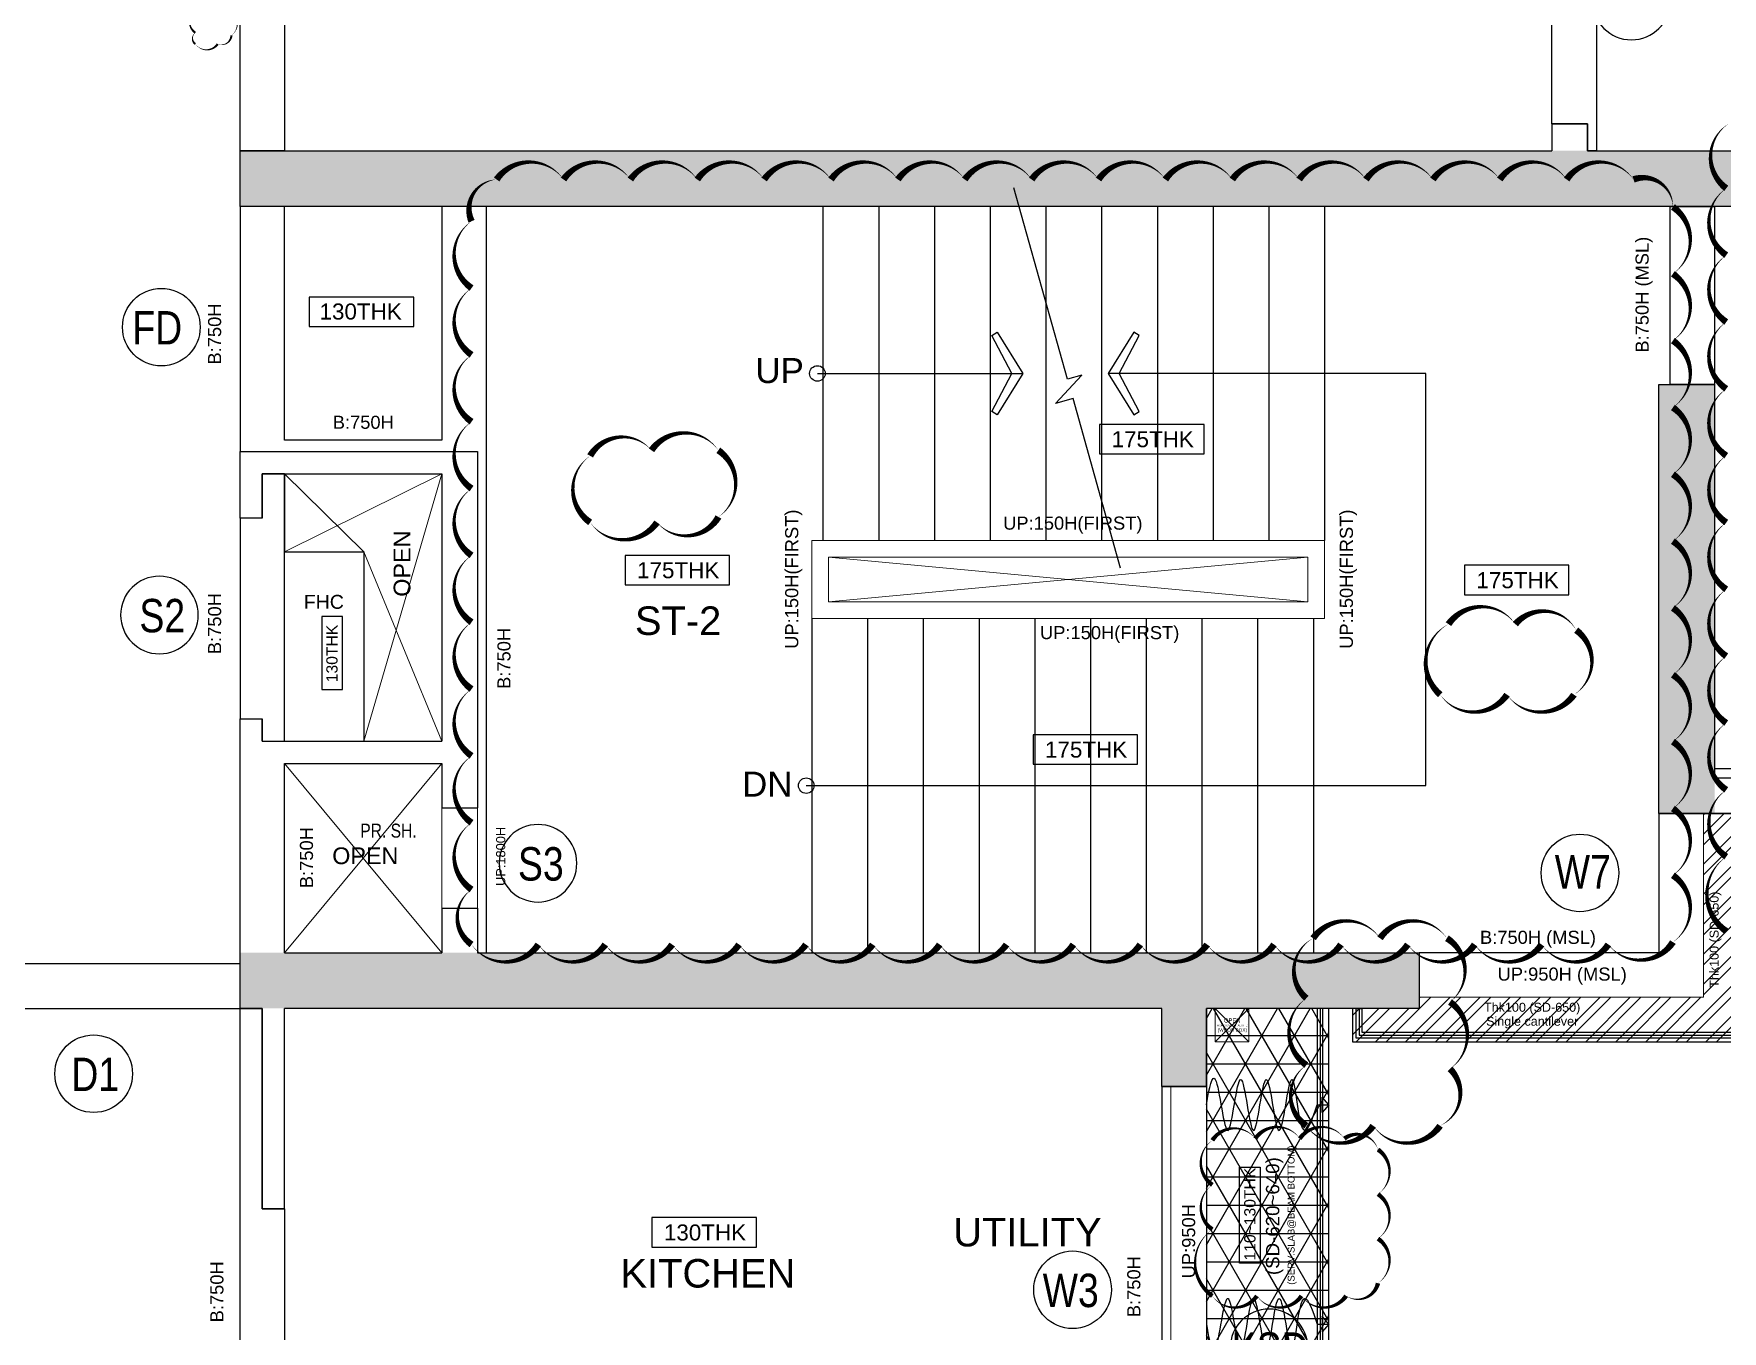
# Model space of a CAD drawing. Header units: millimetres. Extents: x 1124992 to 1258557, y -5767803 to -5695799.
# Drawn here: x 1236621 to 1244196, y -5758958 to -5753134 of the extents above; entities that cross this region are included whole.
import ezdxf
from ezdxf.enums import TextEntityAlignment as Align

# ---------------------------------------------------------------- set-up
doc = ezdxf.new("R2010")
doc.units = ezdxf.units.MM
doc.header["$LTSCALE"] = 1000
doc.header["$MEASUREMENT"] = 0
for name, pattern in [('DASHED', [19.05, 12.7, -6.35]), ('HIDDEN', [0.375, 0.25, -0.125]), ('HIDDENX2', [19.05, 12.7, -6.35])]:
    doc.linetypes.add(name, pattern=pattern)
for name, color, linetype in [('108_SLAB LINE', 6, 'Continuous'), ('2-CHANGE 190906', 6, 'Continuous'), ('2-CHANGE 191024-khan', 4, 'Continuous'), ('202_WALL', 7, 'Continuous'), ('203_BEAM', 6, 'DASHED'), ('205_BALCONY', 4, 'Continuous'), ('206_OPEN', 5, 'Continuous'), ('210-DRIP MOULD', 5, 'HIDDEN'), ('210_ROOM NAME', 2, 'Continuous'), ('210_SLAB THK', 2, 'Continuous'), ('216_SLAB DN -620', 181, 'Continuous'), ('216_SLAB DN -650', 211, 'Continuous'), ('216_SLAB SLOPE', 40, 'Continuous'), ('219_계단선분', 2, 'Continuous'), ('221_BEAM문자', 6, 'Continuous'), ('223_발코니문자', 4, 'Continuous'), ('260_Window door symbol', 125, 'Continuous'), ('T8 - TYPICAL FLOOR CORE$0$a-window-no', 125, 'Continuous'), ('T8(T9 IS SIMILAR) - DIMENSION & TEXTING$0$a-window-no', 125, 'Continuous'), ('T8_TYPICAL COLUMNS$0$A-SHEAR WALL THICKENING', 3, 'Continuous')]:
    doc.layers.add(name, color=color, linetype=linetype)
doc.layers.add('T8_REFUGE COLUMNS$0$COL-HATCH', color=7, linetype='Continuous', lineweight=25, true_color=0xa3a3a3)
doc.styles.add('arial', font='sanss___.ttf')
doc.styles.add('T8 - TYPICAL FLOOR CORE$0$LODHA STANDERD', font='sanss___.ttf')
doc.styles.add('T8(T9 IS SIMILAR) - DIMENSION & TEXTING$0$LODHA STANDERD', font='sanss___.ttf')

# ---------------------------------------------------------------- blocks, each defined once
blk = doc.blocks.new('T8 - TYPICAL FLOOR CORE$0$WINDOW TAG')
at = {"layer": 'T8 - TYPICAL FLOOR CORE$0$a-window-no'}
blk.add_circle((0, 0), 174.1, dxfattribs=at)
at = {"layer": 'T8 - TYPICAL FLOOR CORE$0$a-window-no', "style": 'T8 - TYPICAL FLOOR CORE$0$LODHA STANDERD'}
blk.add_attdef('WINDOW', text='', height=150, dxfattribs=at).set_placement((11.3, 2.8), align=Align.MIDDLE_CENTER)
blk = doc.blocks.new('T8(T9 IS SIMILAR) - DIMENSION & TEXTING$0$WINDOW TAG')
at = {"layer": 'T8(T9 IS SIMILAR) - DIMENSION & TEXTING$0$a-window-no'}
blk.add_circle((0, 0), 174.1, dxfattribs=at)
at = {"layer": 'T8(T9 IS SIMILAR) - DIMENSION & TEXTING$0$a-window-no', "style": 'T8(T9 IS SIMILAR) - DIMENSION & TEXTING$0$LODHA STANDERD'}
blk.add_attdef('WINDOW', text='', height=150, dxfattribs=at).set_placement((11.3, 2.8), align=Align.MIDDLE_CENTER)
blk = doc.blocks.new('A$C0C2415B0')
at = {"layer": '216_SLAB SLOPE', "color": 6}
for p, q in [((60.2, 0), (42.1, 16.4)), ((42.1, 16.4), (78.3, 16.4)), ((60.2, 0), (78.3, 16.4))]:
    blk.add_line(p, q, dxfattribs=at)
blk.add_lwpolyline([(60.2, 27.5), (60.2, 0)], dxfattribs=at)
blk.add_open_spline([(60.2, 288.5), (103.1, 281.5), (176.1, 264.5), (-111.2, 237.5), (237.8, 207.5), (-119.2, 177.6), (239.9, 147.3), (-119.3, 118.2), (238.3, 85.1), (-59.3, 69.3), (29.1, 38.4), (60.2, 27.5)], degree=3, knots=[61.866951, 61.866951, 61.866951, 61.866951, 206.155281, 412.310563, 618.465844, 824.621125, 1030.776406, 1236.931688, 1443.086969, 1649.24225, 1761.045649, 1761.045649, 1761.045649, 1761.045649], dxfattribs=at)

msp = doc.modelspace()

# ---------------------------------------------------------------- hatches: boundary and pattern name
at = {"layer": '216_SLAB DN -620'}
h = msp.add_hatch(dxfattribs=at)
h.set_pattern_fill('NET3', color=256, scale=40)
h.set_pattern_definition([(0, (1275419.73, -5641044.68), (0, 127), []), (60, (1275419.73, -5641044.68), (-109.98523, 63.5), []), (120, (1275419.73, -5641044.68), (-109.98523, -63.5), [])])
h.paths.add_polyline_path([(1241881.75, -5759359.027), (1241881.75, -5757509.027), (1242431.726, -5757509.027), (1242431.726, -5759359.027)])
at = {"layer": '216_SLAB DN -650', "linetype": 'Continuous', "lineweight": 0}
h = msp.add_hatch(dxfattribs=at)
h.set_pattern_fill('STEEL', color=227, scale=30)
h.set_pattern_definition([(45, (1205400.26, -5775414.915), (-67.35192, 67.35192), []), (45, (1205400.26, -5775367.29), (-67.35192, 67.35192), [])])
h.paths.add_polyline_path([(1242836.726, -5757459.027), (1242836.726, -5757509.027), (1242536.726, -5757509.027), (1242536.726, -5757659.027), (1244311.726, -5757659.027), (1244311.726, -5756834.027), (1245706.726, -5756834.027), (1245706.726, -5756634.027), (1244111.726, -5756634.027), (1244111.726, -5757459.027)])
at = {"layer": 'T8_REFUGE COLUMNS$0$COL-HATCH', "linetype": 'ByBlock'}
h = msp.add_hatch(color=256, dxfattribs=at)
h.dxf.hatch_style = 1
h.paths.add_polyline_path([(1245706.726, -5753909.027), (1237546.726, -5753909.027), (1237546.726, -5753659.027), (1245706.726, -5753659.027)])
h = msp.add_hatch(color=256, dxfattribs=at)
h.dxf.hatch_style = 1
h.paths.add_polyline_path([(1244161.726, -5756634.027), (1243911.726, -5756634.027), (1243911.726, -5754709.027), (1244161.726, -5754709.027)])
h = msp.add_hatch(color=256, dxfattribs=at)
h.dxf.hatch_style = 1
h.paths.add_polyline_path([(1242836.726, -5757509.027), (1237546.726, -5757509.027), (1237546.726, -5757259.027), (1242836.726, -5757259.027)])
at = {"layer": 'T8_TYPICAL COLUMNS$0$A-SHEAR WALL THICKENING', "linetype": 'ByBlock'}
h = msp.add_hatch(color=31, dxfattribs=at)
h.dxf.hatch_style = 1
h.paths.add_polyline_path([(1241681.75, -5757509.027), (1241881.75, -5757509.027), (1241881.75, -5757859.027), (1241681.75, -5757859.027)])

# ---------------------------------------------------------------- linework, layer by layer
at = {"layer": '108_SLAB LINE'}
msp.add_lwpolyline([(1237746.726, -5755109.027), (1237746.726, -5755459.027), (1238101.726, -5755459.027), (1238101.726, -5756309.027)], dxfattribs=at)
at = {"layer": '2-CHANGE 190906', "linetype": 'ByBlock'}
msp.add_lwpolyline([(1237346.393, -5753180.063, 0, 10.038, 0.52056705), (1237446.778, -5753180.063, 0, 10.038, 0.52056705), (1237508.175, -5753141.076, 0, 10.038, 0.52056705), (1237508.175, -5753040.692, 0, 10.038, 0.52056705), (1237508.175, -5752940.308, 0, 10.038, 0.52056705), (1237508.175, -5752839.924, 0, 10.038, 0.52056705), (1237483.147, -5752764.567, 0, 10.038, 0.52056705), (1237382.763, -5752764.567, 0, 10.038, 0.52056705), (1237346.393, -5752828.582, 0, 10.038, 0.52056705), (1237346.393, -5752928.966, 0, 10.038, 0.52056705), (1237346.393, -5753029.351, 0, 10.038, 0.52056705), (1237346.393, -5753129.735, 0, 10.038, 0.52056705)], format="xyseb", close=True, dxfattribs=at)
at = {"layer": '2-CHANGE 191024-khan', "linetype": 'ByBlock'}
msp.add_lwpolyline([(1244223.963, -5753538.311, 0, 30, 0.52056705), (1244213.755, -5753828.103, 0, 30, 0.52056705), (1244213.755, -5754128.103, 0, 30, 0.52056705), (1244213.755, -5754428.103, 0, 30, 0.52056705), (1244213.755, -5754728.103, 0, 30, 0.52056705), (1244213.755, -5755028.103, 0, 30, 0.52056705), (1244213.755, -5755328.103, 0, 30, 0.52056705), (1244213.755, -5755628.103, 0, 30, 0.52056705), (1244213.755, -5755928.103, 0, 30, 0.52056705), (1244213.755, -5756228.103, 0, 30, 0.52056705), (1244213.755, -5756528.103, 0, 30, 0.52056705), (1244213.755, -5756828.103, 0, 30, 0.52056705), (1244213.755, -5757162.578, 0, 30, 0.52056705)], format="xyseb", dxfattribs=at)
for points in [[(1238585.338, -5757222.192, 0, 30, 0.52056705), (1238885.338, -5757222.192, 0, 30, 0.52056705), (1239185.338, -5757222.192, 0, 30, 0.52056705), (1239485.338, -5757222.192, 0, 30, 0.52056705), (1239785.338, -5757222.192, 0, 30, 0.52056705), (1240085.338, -5757222.192, 0, 30, 0.52056705), (1240385.338, -5757222.192, 0, 30, 0.52056705), (1240685.338, -5757222.192, 0, 30, 0.52056705), (1240985.338, -5757222.192, 0, 30, 0.52056705), (1241285.338, -5757222.192, 0, 30, 0.52056705), (1241585.338, -5757222.192, 0, 30, 0.52056705), (1241885.338, -5757222.192, 0, 30, 0.52056705), (1242185.338, -5757222.192, 0, 30, 0.52056705), (1242485.338, -5757222.192, 0, 30, 0.52056705), (1242785.338, -5757222.192, 0, 30, 0.52056705), (1243085.338, -5757222.192, 0, 30, 0.52056705), (1243385.338, -5757222.192, 0, 30, 0.52056705), (1243685.338, -5757222.192, 0, 30, 0.52056705), (1243974.56, -5757211.414, 0, 30, 0.52056705), (1243974.56, -5756911.414, 0, 30, 0.52056705), (1243974.56, -5756611.414, 0, 30, 0.52056705), (1243974.56, -5756311.414, 0, 30, 0.52056705), (1243974.56, -5756011.414, 0, 30, 0.52056705), (1243974.56, -5755711.414, 0, 30, 0.52056705), (1243974.56, -5755411.414, 0, 30, 0.52056705), (1243974.56, -5755111.414, 0, 30, 0.52056705), (1243974.56, -5754811.414, 0, 30, 0.52056705), (1243974.56, -5754511.414, 0, 30, 0.52056705), (1243974.56, -5754211.414, 0, 30, 0.52056705), (1243974.56, -5753911.414, 0, 30, 0.52056705), (1243797.86, -5753788.114, 0, 30, 0.52056705), (1243497.86, -5753788.114, 0, 30, 0.52056705), (1243197.86, -5753788.114, 0, 30, 0.52056705), (1242897.86, -5753788.114, 0, 30, 0.52056705), (1242597.86, -5753788.114, 0, 30, 0.52056705), (1242297.86, -5753788.114, 0, 30, 0.52056705), (1241997.86, -5753788.114, 0, 30, 0.52056705), (1241697.86, -5753788.114, 0, 30, 0.52056705), (1241397.86, -5753788.114, 0, 30, 0.52056705), (1241097.86, -5753788.114, 0, 30, 0.52056705), (1240797.86, -5753788.114, 0, 30, 0.52056705), (1240497.86, -5753788.114, 0, 30, 0.52056705), (1240197.86, -5753788.114, 0, 30, 0.52056705), (1239897.86, -5753788.114, 0, 30, 0.52056705), (1239597.86, -5753788.114, 0, 30, 0.52056705), (1239297.86, -5753788.114, 0, 30, 0.52056705), (1238997.86, -5753788.114, 0, 30, 0.52056705), (1238697.86, -5753788.114, 0, 30, 0.52056705), (1238585.338, -5753975.593, 0, 30, 0.52056705), (1238585.338, -5754275.593, 0, 30, 0.52056705), (1238585.338, -5754575.593, 0, 30, 0.52056705), (1238585.338, -5754875.593, 0, 30, 0.52056705), (1238585.338, -5755175.593, 0, 30, 0.52056705), (1238585.338, -5755475.593, 0, 30, 0.52056705), (1238585.338, -5755775.593, 0, 30, 0.52056705), (1238585.338, -5756075.593, 0, 30, 0.52056705), (1238585.338, -5756375.593, 0, 30, 0.52056705), (1238585.338, -5756675.593, 0, 30, 0.52056705), (1238585.338, -5756975.593, 0, 30, 0.52056705)], [(1239117.44, -5755327.562, 0, 30, 0.52056705), (1239417.44, -5755327.562, 0, 30, 0.52056705), (1239692.996, -5755303.119, 0, 30, 0.52056705), (1239692.425, -5755003.691, 0, 30, 0.52056705), (1239392.425, -5755003.691, 0, 30, 0.52056705), (1239117.44, -5755028.706, 0, 30, 0.52056705)], [(1242930.687, -5756100.935, 0, 30, 0.52056705), (1243230.687, -5756100.935, 0, 30, 0.52056705), (1243530.687, -5756100.935, 0, 30, 0.52056705), (1243540.78, -5755811.028, 0, 30, 0.52056705), (1243267.744, -5755784.064, 0, 30, 0.52056705), (1242967.744, -5755784.064, 0, 30, 0.52056705)], [(1242330.139, -5758035.786, 0, 30, 0.52056705), (1242630.139, -5758035.786, 0, 30, 0.52056705), (1242930.139, -5758035.786, 0, 30, 0.52056705), (1242974.482, -5757780.128, 0, 30, 0.52056705), (1242974.482, -5757480.128, 0, 30, 0.52056705), (1242960.624, -5757193.986, 0, 30, 0.52056705), (1242660.624, -5757193.986, 0, 30, 0.52056705), (1242360.624, -5757193.986, 0, 30, 0.52056705), (1242330.139, -5757463.501, 0, 30, 0.52056705), (1242330.139, -5757763.501, 0, 30, 0.52056705)], [(1241908.558, -5758799.564, 0, 20, 0.52056705), (1242108.558, -5758799.564, 0, 20, 0.52056705), (1242308.558, -5758799.564, 0, 20, 0.52056705), (1242508.558, -5758799.564, 0, 20, 0.52056705), (1242651.53, -5758742.536, 0, 20, 0.52056705), (1242651.53, -5758542.536, 0, 20, 0.52056705), (1242651.53, -5758342.536, 0, 20, 0.52056705), (1242651.53, -5758142.536, 0, 20, 0.52056705), (1242500.758, -5758093.307, 0, 20, 0.52056705), (1242300.758, -5758093.307, 0, 20, 0.52056705), (1242100.758, -5758093.307, 0, 20, 0.52056705), (1241908.558, -5758101.108, 0, 20, 0.52056705), (1241908.558, -5758301.108, 0, 20, 0.52056705), (1241908.558, -5758501.108, 0, 20, 0.52056705)]]:
    msp.add_lwpolyline(points, format="xyseb", close=True, dxfattribs=at)
at = {"layer": '202_WALL', "linetype": 'ByBlock'}
for p, q in [((1243431.726, -5753539.027), (1243591.726, -5753539.027)), ((1243431.726, -5753539.027), (1243431.726, -5753659.027)), ((1243591.726, -5753539.027), (1243591.726, -5753659.027)), ((1237546.726, -5753909.027), (1237546.726, -5753659.027)), ((1237546.726, -5753659.027), (1243431.726, -5753659.027)), ((1243591.726, -5753659.027), (1246856.726, -5753659.027)), ((1245706.726, -5753909.027), (1237546.726, -5753909.027)), ((1243911.726, -5756634.027), (1243911.726, -5754709.027)), ((1243911.726, -5754709.027), (1244161.726, -5754709.027)), ((1244161.726, -5754709.027), (1244161.726, -5756474.027)), ((1244161.726, -5756474.027), (1244486.726, -5756474.027)), ((1244161.726, -5756634.027), (1243911.726, -5756634.027)), ((1243911.726, -5756634.027), (1244486.726, -5756634.027)), ((1237746.726, -5757259.027), (1238451.726, -5757259.027)), ((1238611.726, -5757259.027), (1242836.726, -5757259.027)), ((1242836.726, -5757259.027), (1242836.726, -5757509.027)), ((1237646.726, -5757509.027), (1237546.726, -5757509.027)), ((1237646.726, -5758409.027), (1237646.726, -5757509.027)), ((1241681.75, -5757509.027), (1237746.726, -5757509.027)), ((1237746.726, -5758409.027), (1237746.726, -5757509.027)), ((1241681.75, -5757859.027), (1241681.75, -5757509.027)), ((1242836.726, -5757509.027), (1241881.75, -5757509.027)), ((1241881.75, -5757859.027), (1241881.75, -5757509.027)), ((1237746.726, -5758409.027), (1237646.726, -5758409.027))]:
    msp.add_line(p, q, dxfattribs=at)
at = {"layer": '202_WALL'}
for p, q in [((1237546.726, -5755309.027), (1237546.726, -5755009.027)), ((1237546.726, -5755009.027), (1238611.726, -5755009.027)), ((1238611.726, -5755009.027), (1238611.726, -5756609.027)), ((1237646.726, -5755109.027), (1238451.726, -5755109.027)), ((1237646.726, -5755309.027), (1237646.726, -5755109.027)), ((1238451.726, -5755109.027), (1238451.726, -5756309.027)), ((1237646.726, -5755309.027), (1237546.726, -5755309.027)), ((1237546.726, -5756209.027), (1237646.726, -5756209.027)), ((1237546.726, -5757509.027), (1237546.726, -5756209.027)), ((1237646.726, -5756309.027), (1237646.726, -5756209.027)), ((1237646.726, -5756309.027), (1238451.726, -5756309.027)), ((1237746.726, -5756409.027), (1238451.726, -5756409.027)), ((1237746.726, -5757259.027), (1237746.726, -5756409.027)), ((1238451.726, -5756409.027), (1238451.726, -5756609.027)), ((1238451.726, -5756609.027), (1238611.726, -5756609.027)), ((1238451.726, -5757059.027), (1238451.726, -5757259.027)), ((1238451.726, -5757059.027), (1238611.726, -5757059.027)), ((1238611.726, -5757059.027), (1238611.726, -5757259.027))]:
    msp.add_line(p, q, dxfattribs=at)
at = {"layer": '202_WALL', "linetype": 'ByBlock'}
msp.add_lwpolyline([(1241681.75, -5757859.027), (1241881.75, -5757859.027)], dxfattribs=at)
at = {"layer": '203_BEAM'}
for points in [[(1237746.726, -5753659.027), (1237546.726, -5753659.027), (1237546.726, -5752159.029), (1237746.726, -5752159.029)], [(1244161.726, -5754709.027), (1243961.726, -5754709.027), (1243961.726, -5753909.027), (1244161.726, -5753909.027)], [(1235186.726, -5757509.027), (1237546.726, -5757509.027), (1237546.726, -5757309.027), (1235186.726, -5757309.027)]]:
    msp.add_lwpolyline(points, close=True, dxfattribs=at)
for points in [[(1243631.726, -5753659.027), (1243591.726, -5753659.027), (1243591.726, -5753539.027), (1243431.726, -5753539.027), (1243431.726, -5752434.027), (1243631.726, -5752434.027), (1243631.726, -5753659.027)], [(1237546.726, -5753909.027), (1237546.726, -5755009.027), (1238611.726, -5755009.027), (1238611.726, -5756409.027)], [(1238611.726, -5757259.027), (1238651.726, -5757259.027), (1238651.726, -5753909.027), (1238451.726, -5753909.027), (1238451.726, -5754959.027), (1237746.726, -5754959.027), (1237746.726, -5753909.027), (1237546.726, -5753909.027)], [(1237746.726, -5756309.027), (1237746.726, -5755109.027), (1237646.726, -5755109.027), (1237646.726, -5755309.027), (1237546.726, -5755309.027), (1237546.726, -5756209.027), (1237646.726, -5756209.027), (1237646.726, -5756309.027), (1237746.726, -5756309.027)], [(1242836.726, -5757259.027), (1242836.726, -5757509.027), (1242536.726, -5757509.027), (1242536.726, -5757659.027), (1244311.726, -5757659.027), (1244311.726, -5756834.027), (1245706.726, -5756834.027), (1245706.726, -5756634.027), (1245386.726, -5756634.027), (1245386.726, -5756474.027), (1245706.726, -5756474.027), (1245706.726, -5756434.027), (1244161.726, -5756434.027), (1244161.726, -5756474.027), (1244486.726, -5756474.027), (1244486.726, -5756634.027), (1243911.726, -5756634.027), (1243911.726, -5757259.027), (1242836.726, -5757259.027)], [(1235186.726, -5759959.027), (1237546.726, -5759959.027), (1237546.726, -5757509.027), (1237646.726, -5757509.027), (1237646.726, -5758409.027), (1237746.726, -5758409.027), (1237746.726, -5759309.027), (1237646.726, -5759309.027), (1237646.726, -5760059.027), (1237996.726, -5760059.027), (1237996.726, -5759959.027), (1239296.726, -5759959.027), (1239296.726, -5760059.027), (1239696.726, -5760059.027), (1239696.726, -5760259.027), (1233036.726, -5760259.027)], [(1241681.75, -5759859.027), (1241681.75, -5759859.027), (1241721.75, -5759859.027), (1241721.75, -5759359.027), (1241881.75, -5759359.027), (1241881.75, -5759459.027), (1242381.75, -5759459.027), (1242381.75, -5759359.027), (1242431.726, -5759359.027), (1242431.726, -5757509.027), (1241881.75, -5757509.027), (1241881.75, -5757859.027), (1241681.75, -5757859.027), (1241681.75, -5759859.027)]]:
    msp.add_lwpolyline(points, dxfattribs=at)
at = {"layer": '205_BALCONY', "linetype": 'Continuous', "lineweight": 0}
for points in [[(1242411.726, -5755759.027), (1240111.726, -5755759.027), (1240111.726, -5755409.027), (1242411.726, -5755409.027)], [(1242336.726, -5755684.027), (1240186.726, -5755684.027), (1240186.726, -5755484.027), (1242336.726, -5755484.027)], [(1238611.726, -5757059.027), (1238451.726, -5757059.027), (1238451.726, -5756609.027), (1238611.726, -5756609.027)], [(1241721.75, -5757859.027), (1241881.75, -5757859.027), (1241881.75, -5759359.027), (1241721.75, -5759359.027)]]:
    msp.add_lwpolyline(points, close=True, dxfattribs=at)
msp.add_lwpolyline([(1244111.726, -5756634.027), (1243911.726, -5756634.027), (1243911.726, -5757259.027), (1242836.726, -5757259.027), (1242836.726, -5757459.027), (1244111.726, -5757459.027), (1244111.726, -5756634.027)], dxfattribs=at)
at = {"layer": '206_OPEN', "lineweight": 0}
for points in [[(1238451.726, -5755109.027), (1237746.726, -5755109.027), (1237746.726, -5755459.027), (1238101.726, -5755459.027), (1238101.726, -5756309.027), (1238451.726, -5756309.027), (1238451.726, -5755109.027)], [(1237746.726, -5755459.027), (1238451.726, -5755109.027)], [(1238101.726, -5755459.027), (1237746.726, -5755109.027)], [(1238101.726, -5756309.027), (1238451.726, -5755109.027)], [(1238451.726, -5756309.027), (1238101.726, -5755459.027)], [(1242336.726, -5755684.027), (1240186.726, -5755684.027), (1240186.726, -5755484.027), (1242336.726, -5755484.027), (1242336.726, -5755684.027), (1240186.726, -5755484.027), (1242336.726, -5755484.027), (1240186.726, -5755684.027)], [(1237746.726, -5756409.027), (1238451.726, -5756409.027), (1238451.726, -5757259.027), (1237746.726, -5757259.027), (1237746.726, -5756409.027), (1238451.726, -5757259.027), (1237746.726, -5757259.027), (1238451.726, -5756409.027)]]:
    msp.add_lwpolyline(points, dxfattribs=at)
at = {"layer": '206_OPEN', "linetype": 'HIDDENX2', "lineweight": 0}
msp.add_lwpolyline([(1242071.75, -5757509.027), (1241921.75, -5757509.027), (1241921.75, -5757659.027), (1242071.75, -5757659.027), (1242071.75, -5757509.027), (1241921.75, -5757659.027), (1242071.75, -5757659.027), (1241921.75, -5757509.027)], dxfattribs=at)
at = {"layer": '210-DRIP MOULD', "linetype": 'DASHED', "lineweight": -3}
msp.add_line((1242391.726, -5757509.027), (1242391.726, -5759359.027), dxfattribs=at)
for points in [[(1242579.726, -5757616.027), (1244268.726, -5757616.027), (1244268.726, -5756791.027), (1245706.726, -5756791.027), (1245706.726, -5756817.027), (1244294.726, -5756817.027), (1244294.726, -5757642.027), (1242553.726, -5757642.027), (1242553.726, -5757509.027), (1242579.726, -5757509.027)], [(1242378.726, -5757509.027), (1242378.726, -5759359.027), (1242404.726, -5759359.027), (1242404.726, -5757509.027)]]:
    msp.add_lwpolyline(points, close=True, dxfattribs=at)
for points in [[(1242566.726, -5757509.027), (1242566.726, -5757629.027), (1244281.726, -5757629.027), (1244281.726, -5756804.027), (1245706.726, -5756804.027)], [(1242536.726, -5757628.177), (1242536.726, -5757629.027)]]:
    msp.add_lwpolyline(points, dxfattribs=at)
at = {"layer": '210_SLAB THK', "color": 2}
for points in [[(1237857.068, -5754316.135), (1237857.068, -5754448.482), (1238325.755, -5754448.482), (1238325.755, -5754316.135)], [(1241871.681, -5755019.649), (1241871.681, -5754887.301), (1241402.994, -5754887.301), (1241402.994, -5755019.649)], [(1239742.925, -5755607.778), (1239742.925, -5755475.431), (1239274.238, -5755475.431), (1239274.238, -5755607.778)], [(1243508.293, -5755652.489), (1243508.293, -5755520.142), (1243039.606, -5755520.142), (1243039.606, -5755652.489)], [(1237913.774, -5756077.391), (1238006.417, -5756077.391), (1238006.417, -5755749.31), (1237913.774, -5755749.31)], [(1241572.751, -5756412.906), (1241572.751, -5756280.559), (1241104.064, -5756280.559), (1241104.064, -5756412.906)], [(1242122.748, -5758652.681), (1242030.105, -5758652.681), (1242030.105, -5758221.783), (1242122.748, -5758221.783)], [(1239863.281, -5758580.425), (1239863.281, -5758448.078), (1239394.594, -5758448.078), (1239394.594, -5758580.425)]]:
    msp.add_lwpolyline(points, close=True, dxfattribs=at)
at = {"layer": '216_SLAB DN -620', "color": 192}
msp.add_lwpolyline([(1241881.75, -5759359.027), (1242431.726, -5759359.027), (1242431.726, -5757509.027), (1241881.75, -5757509.027)], close=True, dxfattribs=at)
at = {"layer": '216_SLAB DN -650', "color": 201, "linetype": 'Continuous', "lineweight": 0}
msp.add_lwpolyline([(1242836.726, -5757459.027), (1242836.726, -5757509.027), (1242536.726, -5757509.027), (1242536.726, -5757659.027), (1244311.726, -5757659.027), (1244311.726, -5756834.027), (1245706.726, -5756834.027), (1245706.726, -5756634.027), (1244111.726, -5756634.027), (1244111.726, -5757459.027), (1242836.726, -5757459.027)], dxfattribs=at)
at = {"layer": '219_계단선분', "linetype": 'Continuous', "lineweight": -3}
for p, q in [((1240161.726, -5753909.027), (1240161.726, -5755409.027)), ((1240411.726, -5753909.027), (1240411.726, -5755409.027)), ((1240661.726, -5753909.027), (1240661.726, -5755409.027)), ((1240911.726, -5753909.027), (1240911.726, -5755409.027)), ((1241161.726, -5753909.027), (1241161.726, -5755409.027)), ((1241411.726, -5753909.027), (1241411.726, -5755409.027)), ((1241661.726, -5753909.027), (1241661.726, -5755409.027)), ((1241911.726, -5753909.027), (1241911.726, -5755409.027)), ((1242161.726, -5753909.027), (1242161.726, -5755409.027)), ((1242411.726, -5753909.027), (1242411.726, -5755409.027)), ((1240111.726, -5755759.027), (1240111.726, -5757259.027)), ((1240361.726, -5755759.027), (1240361.726, -5757259.027)), ((1240611.726, -5755759.027), (1240611.726, -5757259.027)), ((1240861.726, -5755759.027), (1240861.726, -5757259.027)), ((1241111.726, -5755759.027), (1241111.726, -5757259.027)), ((1241361.726, -5755759.027), (1241361.726, -5757259.027)), ((1241611.726, -5755759.027), (1241611.726, -5757259.027)), ((1241861.726, -5755759.027), (1241861.726, -5757259.027)), ((1242111.726, -5755759.027), (1242111.726, -5757259.027)), ((1242361.726, -5755759.027), (1242361.726, -5757259.027))]:
    msp.add_line(p, q, dxfattribs=at)
at = {"layer": '219_계단선분', "linetype": 'Continuous', "lineweight": -3, "flags": 128}
for points in [[(1241496.457, -5755532.436), (1241283.478, -5754771.782), (1241205.549, -5754793.601), (1241322.709, -5754666.166), (1241258.908, -5754684.03), (1241018.554, -5753825.604)], [(1240086.726, -5756509.027), (1242865.714, -5756509.027), (1242865.714, -5754659.027), (1241441.302, -5754659.027), (1241555.893, -5754845.043), (1241580.034, -5754830.172), (1241490.915, -5754659.027), (1241580.034, -5754487.882), (1241555.893, -5754473.011), (1241441.302, -5754659.027)], [(1240136.726, -5754659.027), (1241058.162, -5754659.027), (1240943.571, -5754845.043), (1240919.43, -5754830.172), (1241008.549, -5754659.027), (1240919.43, -5754487.882), (1240943.571, -5754473.011), (1241058.162, -5754659.027)]]:
    msp.add_lwpolyline(points, dxfattribs=at)
at = {"layer": '219_계단선분', "linetype": 'Continuous', "lineweight": -3}
for centre in [(1240136.726, -5754659.027), (1240086.726, -5756509.027)]:
    msp.add_circle(centre, 34.948, dxfattribs=at)

# ---------------------------------------------------------------- block references
at = {"layer": '216_SLAB SLOPE', "yscale": 1.906312773688221, "zscale": 1.906312773688221}
for p, xscale, rotation in [((1242431.726, -5758057.201), 1.906312773688221, 90.00000000000001), ((1242431.726, -5758810.853), -1.906312773688221, 90)]:
    msp.add_blockref('A$C0C2415B0', p, dxfattribs=dict(at, xscale=xscale, rotation=rotation))
at = {"layer": '260_Window door symbol'}
ref = msp.add_blockref('T8(T9 IS SIMILAR) - DIMENSION & TEXTING$0$WINDOW TAG', (1243788.502, -5752987.223), dxfattribs=dict(at, xscale=-1))
ref.add_attrib('WINDOW', 'D1', dxfattribs={"layer": 'T8(T9 IS SIMILAR) - DIMENSION & TEXTING$0$a-window-no', "height": 150, "style": 'T8(T9 IS SIMILAR) - DIMENSION & TEXTING$0$LODHA STANDERD', "width": 0.8}).set_placement((1243795.427, -5752984.432), align=Align.MIDDLE_CENTER)
ref = msp.add_blockref('T8 - TYPICAL FLOOR CORE$0$WINDOW TAG', (1237193.748, -5754451.037), dxfattribs=dict(at, rotation=180))
ref.add_attrib('WINDOW', 'FD', dxfattribs={"layer": 'T8 - TYPICAL FLOOR CORE$0$a-window-no', "height": 150, "style": 'T8 - TYPICAL FLOOR CORE$0$LODHA STANDERD', "width": 0.8}).set_placement((1237175.323, -5754453.828), align=Align.MIDDLE_CENTER)
ref = msp.add_blockref('T8 - TYPICAL FLOOR CORE$0$WINDOW TAG', (1237185.287, -5755743.114), dxfattribs=dict(at, xscale=-1, rotation=180))
ref.add_attrib('WINDOW', 'S2', dxfattribs={"layer": 'T8 - TYPICAL FLOOR CORE$0$a-window-no', "height": 150, "style": 'T8 - TYPICAL FLOOR CORE$0$LODHA STANDERD', "width": 0.8}).set_placement((1237197.951, -5755745.905), align=Align.MIDDLE_CENTER)
ref = msp.add_blockref('T8 - TYPICAL FLOOR CORE$0$WINDOW TAG', (1238883.467, -5756857.467), dxfattribs=dict(at, xscale=-1, rotation=180))
ref.add_attrib('WINDOW', 'S3', dxfattribs={"layer": 'T8 - TYPICAL FLOOR CORE$0$a-window-no', "height": 150, "style": 'T8 - TYPICAL FLOOR CORE$0$LODHA STANDERD', "width": 0.8}).set_placement((1238896.13, -5756860.258), align=Align.MIDDLE_CENTER)
ref = msp.add_blockref('T8 - TYPICAL FLOOR CORE$0$WINDOW TAG', (1243557.663, -5756900.908, 0.741), dxfattribs=at)
ref.add_attrib('WINDOW', 'W7', dxfattribs={"layer": 'T8 - TYPICAL FLOOR CORE$0$a-window-no', "height": 150, "style": 'T8 - TYPICAL FLOOR CORE$0$LODHA STANDERD', "width": 0.8}).set_placement((1243570.327, -5756895.853, 0.741), align=Align.MIDDLE_CENTER)
ref = msp.add_blockref('T8(T9 IS SIMILAR) - DIMENSION & TEXTING$0$WINDOW TAG', (1236890.224, -5757802.228), dxfattribs=dict(at, rotation=180))
ref.add_attrib('WINDOW', 'D1', dxfattribs={"layer": 'T8(T9 IS SIMILAR) - DIMENSION & TEXTING$0$a-window-no', "height": 150, "style": 'T8(T9 IS SIMILAR) - DIMENSION & TEXTING$0$LODHA STANDERD', "width": 0.8}).set_placement((1236897.149, -5757805.019), align=Align.MIDDLE_CENTER)
ref = msp.add_blockref('T8(T9 IS SIMILAR) - DIMENSION & TEXTING$0$WINDOW TAG', (1241281.631, -5758771.991), dxfattribs=dict(at, rotation=180))
ref.add_attrib('WINDOW', 'W3', dxfattribs={"layer": 'T8(T9 IS SIMILAR) - DIMENSION & TEXTING$0$a-window-no', "height": 150, "style": 'T8(T9 IS SIMILAR) - DIMENSION & TEXTING$0$LODHA STANDERD', "width": 0.8}).set_placement((1241273.247, -5758774.782), align=Align.MIDDLE_CENTER)
ref = msp.add_blockref('T8(T9 IS SIMILAR) - DIMENSION & TEXTING$0$WINDOW TAG', (1242162.879, -5759032.898), dxfattribs=dict(at, xscale=-1, rotation=180))
ref.add_attrib('WINDOW', 'KSD', dxfattribs={"layer": 'T8(T9 IS SIMILAR) - DIMENSION & TEXTING$0$a-window-no', "height": 150, "style": 'T8(T9 IS SIMILAR) - DIMENSION & TEXTING$0$LODHA STANDERD', "width": 0.8}).set_placement((1242167.313, -5759038.158), align=Align.MIDDLE_CENTER)

# ---------------------------------------------------------------- texts
at = {"layer": '206_OPEN', "linetype": 'Continuous', "lineweight": 0, "style": 'arial'}
msp.add_text('OPEN', height=75, rotation=90, dxfattribs=at).set_placement((1238310.843, -5755661.082))
for s, height, p in [('OPEN', 75, (1237960.322, -5756861.36)), ('(WORK SCOPE AT JOB SITE)', 7.21875, (1241928.813, -5757588.94)), ('(WOOD BOX)', 15, (1241932.548, -5757613.241)), ('OPEN', 18.75, (1241960.602, -5757572.548))]:
    msp.add_text(s, height=height, dxfattribs=at).set_placement(p)
at = {"layer": '210_ROOM NAME', "style": 'arial'}
for s, p in [('ST-2', (1239318.279, -5755832.645)), ('UTILITY', (1240746.283, -5758577.329)), ('KITCHEN', (1239253.203, -5758761.996))]:
    msp.add_text(s, height=128, dxfattribs=at).set_placement(p)
at = {"layer": '210_ROOM NAME', "char_height": 112, "attachment_point": 5, "line_spacing_factor": 0.96736, "style": 'arial'}
for s, insert in [('{\\C2;UP}', (1239967.385, -5754646.651)), ('{\\C2;DN}', (1239911.973, -5756502.254))]:
    msp.add_mtext(s, dxfattribs=dict(at, insert=insert))
at = {"layer": '210_ROOM NAME', "char_height": 62.72, "width": 431.869, "attachment_point": 9, "style": 'arial'}
for s, insert in [('FHC', (1238012.696, -5755716.306)), ('{\\W0.8;PR. SH. }', (1238339.302, -5756743.258))]:
    msp.add_mtext(s, dxfattribs=dict(at, insert=insert))
at = {"layer": '210_SLAB THK', "color": 2, "char_height": 72, "width": 531.9, "line_spacing_factor": 0.94556, "style": 'arial'}
for s, insert, attachment_point in [('130THK', (1238087.745, -5754344.824), 2), ('175THK', (1241641.004, -5754990.959), 8), ('175THK', (1239512.248, -5755579.088), 8), ('175THK', (1243277.616, -5755623.799), 8), ('175THK', (1241342.074, -5756384.217), 8), ('130THK', (1239632.604, -5758551.735), 8)]:
    msp.add_mtext(s, dxfattribs=dict(at, insert=insert, attachment_point=attachment_point))
at = {"layer": '210_SLAB THK', "color": 2, "char_height": 50.4, "width": 372.33, "rotation": 90, "line_spacing_factor": 0.94556, "style": 'arial'}
for s, insert, attachment_point in [('130THK', (1237933.857, -5755915.917), 2), ('110~130THK', (1242102.665, -5758432.455), 8)]:
    msp.add_mtext(s, dxfattribs=dict(at, insert=insert, attachment_point=attachment_point))
at = {"layer": '216_SLAB DN -650', "color": 201, "linetype": 'Continuous', "lineweight": 0, "insert": (1244191.756, -5757200.355), "char_height": 40.32, "attachment_point": 8, "rotation": 90, "line_spacing_factor": 0.96736, "style": 'arial'}
msp.add_mtext('{\\C6;Thk100 (SD-650)}', dxfattribs=at)
at = {"layer": '216_SLAB DN -650', "color": 201, "linetype": 'Continuous', "lineweight": 0, "insert": (1243343.196, -5757536.161), "char_height": 40.32, "attachment_point": 8, "line_spacing_factor": 0.96736, "style": 'arial'}
msp.add_mtext('{\\C6;Thk100 (SD-650)}', dxfattribs=at)
at = {"layer": '216_SLAB DN -650', "color": 201, "linetype": 'Continuous', "lineweight": 0, "insert": (1243343.196, -5757598.873), "char_height": 40.32, "width": 857.67111, "attachment_point": 8, "line_spacing_factor": 0.96736, "style": 'arial'}
msp.add_mtext('{\\C6;Single cantilever }', dxfattribs=at)
at = {"layer": '216_SLAB SLOPE', "attachment_point": 8, "rotation": 90, "line_spacing_factor": 0.96736, "style": 'arial'}
for s, insert, char_height in [('{\\C6;(SERV.SLAB@BEAM BOTTOM)}', (1242286.463, -5758436.954), 30.6), ('{\\C6;(SD-620~640)}', (1242226.897, -5758441.464), 60)]:
    msp.add_mtext(s, dxfattribs=dict(at, insert=insert, char_height=char_height))
at = {"layer": '221_BEAM문자', "linetype": 'Continuous', "lineweight": 0, "style": 'arial'}
for s, p in [('B:750H (MSL)', (1243843.662, -5754305.335)), ('B:750H', (1237432.649, -5754481.821)), ('B:750H', (1237432.649, -5755781.821)), ('B:750H', (1238730.596, -5755937.894)), ('B:750H', (1237844.721, -5756832.186)), ('B:750H', (1237442.852, -5758781.23)), ('B:750H', (1241556.109, -5758758.066))]:
    msp.add_text(s, height=58.8, rotation=90, dxfattribs=at).set_placement(p, align=Align.MIDDLE)
for s, p in [('B:750H', (1238099.623, -5754877.933)), ('B:750H (MSL)', (1243369.296, -5757197.161))]:
    msp.add_text(s, height=58.8, dxfattribs=at).set_placement(p, align=Align.MIDDLE)
at = {"layer": '223_발코니문자', "linetype": 'Continuous', "lineweight": 0, "style": 'arial'}
for s, height, p in [('UP:150H(FIRST)', 58.8, (1240028.887, -5755582.357)), ('UP:150H(FIRST)', 58.8, (1242516.982, -5755582.357)), ('UP:1800H', 41.16, (1238715.944, -5756826.739)), ('UP:950H', 58.8, (1241801.895, -5758553.868))]:
    msp.add_text(s, height=height, rotation=90, dxfattribs=at).set_placement(p, align=Align.MIDDLE)
for s, p in [('UP:150H(FIRST)', (1241282.557, -5755337.936)), ('UP:150H(FIRST)', (1241447.842, -5755829.447)), ('UP:950H (MSL)', (1243477.861, -5757362.217))]:
    msp.add_text(s, height=58.8, dxfattribs=at).set_placement(p, align=Align.MIDDLE)

doc.saveas('drawing.dxf')
